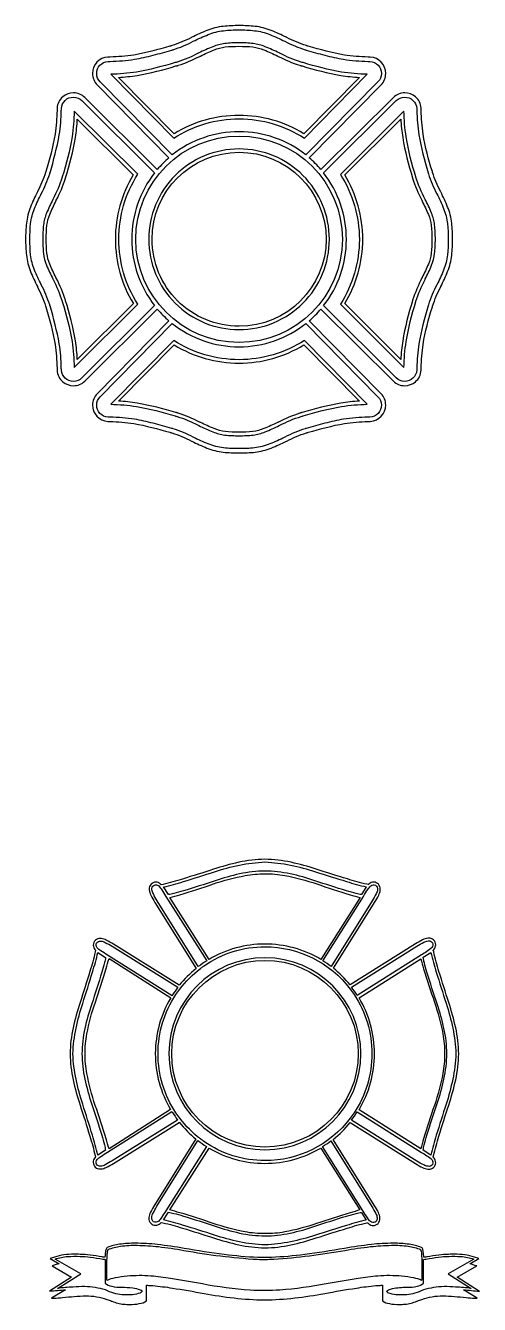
# Model space of a CAD drawing. Extents: x -4 to 118, y -79 to 10.
# Drawn here: x -3.78 to 3.56, y -64.53 to -43.85 of the extents above; entities that cross this region are included whole.
import ezdxf

# ---------------------------------------------------------------- set-up
doc = ezdxf.new("R2010")
doc.units = 0
doc.header["$MEASUREMENT"] = 0

msp = doc.modelspace()

# ---------------------------------------------------------------- linework, layer by layer
for points in [[(3.117, -47.043, 0.066693), (3.05, -46.781, 0.02147), (2.94, -46.538, -0.000001), (2.939, -46.537, 0.000015), (2.936, -46.53, -0.042589), (2.807, -46.223), (2.807, -46.222, -0.012963), (2.806, -46.219, 0.016267), (2.803, -46.21), (2.803, -46.209, -0.038918), (2.654, -45.602, -0.030793), (2.621, -45.218), (2.621, -45.214, 0.028301), (2.621, -45.208, -0.025849), (2.621, -45.205), (2.621, -45.205, 0.0317), (2.62, -45.188, 0.053397), (2.62, -45.185, -0.047786), (2.62, -45.183, 0.216074), (2.529, -44.998, 0.171836), (2.355, -44.934, 0.201413), (2.172, -45.01), (1.001, -46.174, 0.039596), (0.811, -45.983), (1.973, -44.805, 0.200432), (2.048, -44.622, 0.40386), (1.798, -44.357, -0.046983), (1.797, -44.357, 0.052493), (1.793, -44.356, -0.011431), (1.788, -44.356, 0.013608), (1.778, -44.356, -0.022984), (1.774, -44.356, 0.024172), (1.768, -44.355), (1.764, -44.355, -0.031773), (1.38, -44.323, -0.027525), (0.796, -44.18, 0.000004), (0.788, -44.178, -0.000004), (0.788, -44.178, 0.023145), (0.772, -44.173, 0.225734), (0.77, -44.173), (0.77, -44.173, 0.051058), (0.765, -44.171, -0.04071), (0.448, -44.039, -0.000014), (0.442, -44.036, 0.021077), (0.197, -43.926, 0.065857), (-0.065, -43.859, 0.02577), (-0.323, -43.847, 0.025769), (-0.58, -43.859, 0.065856), (-0.842, -43.926, 0.021077), (-1.087, -44.036, -0.000014), (-1.093, -44.039, -0.040714), (-1.41, -44.171, 0.050924), (-1.415, -44.173, 0.226182), (-1.417, -44.173, 0.023227), (-1.433, -44.178, -0.000003), (-1.433, -44.178, 0.000004), (-1.441, -44.18, -0.027523), (-2.025, -44.323, -0.031773), (-2.409, -44.355), (-2.413, -44.355, 0.024172), (-2.419, -44.356, -0.022984), (-2.423, -44.356, 0.01361), (-2.434, -44.356, -0.01143), (-2.438, -44.356, 0.052506), (-2.442, -44.357, -0.046985), (-2.443, -44.357, 0.403857), (-2.693, -44.622, 0.20044), (-2.618, -44.805), (-1.456, -45.983, 0.039579), (-1.646, -46.174), (-2.817, -45.01, 0.201413), (-3, -44.934, 0.171838), (-3.174, -44.998, 0.21606), (-3.265, -45.183, -0.047098), (-3.265, -45.185, 0.052622), (-3.265, -45.188, 0.032097), (-3.266, -45.205), (-3.266, -45.205, -0.025785), (-3.266, -45.208, 0.028231), (-3.266, -45.214), (-3.266, -45.218, -0.03079), (-3.299, -45.602, -0.038918), (-3.448, -46.209), (-3.448, -46.21, 0.016309), (-3.451, -46.219, -0.012996), (-3.452, -46.222), (-3.452, -46.223, -0.042586), (-3.581, -46.53, 0.000015), (-3.584, -46.537, -0.000001), (-3.585, -46.538, 0.021469), (-3.695, -46.781, 0.06669), (-3.762, -47.043, 0.025707), (-3.775, -47.302, 0.025628), (-3.762, -47.562, 0.066865), (-3.695, -47.824, 0.021645), (-3.584, -48.067, 0.000002), (-3.583, -48.07, -0.042487), (-3.452, -48.382), (-3.452, -48.383, -0.009778), (-3.451, -48.386, 0.011909), (-3.448, -48.394), (-3.448, -48.396, -0.03873), (-3.299, -49.003, -0.030881), (-3.266, -49.387), (-3.266, -49.391, 0.027426), (-3.266, -49.397, -0.02371), (-3.266, -49.4, 0.031922), (-3.265, -49.416, 0.043906), (-3.265, -49.42, -0.038936), (-3.265, -49.421, 0.216058), (-3.174, -49.607, 0.17184), (-3, -49.671, 0.201417), (-2.817, -49.595), (-1.646, -48.431, 0.03843), (-1.456, -48.622), (-2.618, -49.8, 0.200442), (-2.693, -49.983, 0.403853), (-2.443, -50.248, -0.046985), (-2.442, -50.248, 0.052506), (-2.438, -50.249, -0.011459), (-2.434, -50.249, 0.013643), (-2.423, -50.249, -0.022814), (-2.419, -50.249, 0.023994), (-2.413, -50.25), (-2.409, -50.25, -0.031768), (-2.025, -50.282, -0.027526), (-1.441, -50.425, 0.000004), (-1.433, -50.427, -0.000003), (-1.433, -50.427, 0.023227), (-1.417, -50.432, 0.226182), (-1.415, -50.432), (-1.415, -50.432, 0.050924), (-1.41, -50.434, -0.040722), (-1.093, -50.566, -0.000014), (-1.087, -50.569, 0.021076), (-0.842, -50.679, 0.065854), (-0.58, -50.746, 0.025769), (-0.323, -50.758, 0.02577), (-0.065, -50.746, 0.065854), (0.197, -50.679, 0.021077), (0.442, -50.569, -0.000014), (0.448, -50.566, -0.040719), (0.765, -50.434, 0.051058), (0.77, -50.432, 0.225734), (0.772, -50.432, 0.023145), (0.788, -50.427, -0.000004), (0.788, -50.427, 0.000004), (0.796, -50.425, -0.027528), (1.38, -50.282, -0.031768), (1.764, -50.25), (1.768, -50.25, 0.023994), (1.774, -50.249, -0.022814), (1.778, -50.249, 0.013642), (1.788, -50.249, -0.011459), (1.793, -50.249, 0.052493), (1.797, -50.248, -0.046983), (1.798, -50.248, 0.403857), (2.048, -49.983, 0.200434), (1.973, -49.8), (0.811, -48.622, 0.038433), (1.001, -48.431), (2.172, -49.595, 0.201417), (2.355, -49.671, 0.171838), (2.529, -49.607, 0.216072), (2.62, -49.421, -0.039508), (2.62, -49.42, 0.044554), (2.62, -49.416, 0.031527), (2.621, -49.4), (2.621, -49.4, -0.023768), (2.621, -49.397, 0.027494), (2.621, -49.391), (2.621, -49.387, -0.030884), (2.654, -49.003, -0.03873), (2.803, -48.396), (2.803, -48.394, 0.011864), (2.806, -48.386, -0.009742), (2.807, -48.383), (2.807, -48.382, -0.04249), (2.938, -48.07, 0.000002), (2.939, -48.067, 0.021649), (3.05, -47.824, 0.066865), (3.117, -47.562, 0.025648), (3.13, -47.302, 0.025727)], [(-2.569, -44.756, -0.197955), (-2.624, -44.622, -0.405579), (-2.44, -44.426, -0.045269), (-2.423, -44.425), (-2.423, -44.425, 0.012806), (-2.415, -44.425, -0.012648), (-2.406, -44.425, 0.03097), (-2.014, -44.392, 0.020831), (-1.712, -44.326, 0.006787), (-1.41, -44.243, -0.000009), (-1.398, -44.24, 0.061187), (-1.397, -44.24, -0.070773), (-1.396, -44.239, 0.015837), (-1.394, -44.239, -0.016267), (-1.391, -44.238, 0.041865), (-1.063, -44.101, -0.020207), (-0.821, -43.992, -0.066376), (-0.574, -43.929, -0.025432), (-0.323, -43.916, -0.025433), (-0.073, -43.929, -0.066376), (0.175, -43.992, -0.020207), (0.417, -44.101, 0.041865), (0.745, -44.238, -0.016267), (0.747, -44.239, 0.015837), (0.749, -44.239, -0.070875), (0.751, -44.24, 0.061313), (0.752, -44.24, -0.000009), (0.763, -44.243, 0.006787), (1.066, -44.326, 0.020831), (1.367, -44.392, 0.03097), (1.76, -44.425, -0.012648), (1.768, -44.425, 0.012806), (1.777, -44.425, -0.045269), (1.794, -44.426, -0.405577), (1.978, -44.622, -0.197954), (1.923, -44.756), (0.757, -45.939, 0.169632), (-0.323, -45.563, 0.169631), (-1.403, -45.939)], [(-0.323, -45.355, -0.145032), (0.733, -45.667), (1.751, -44.634, -0.031988), (1.332, -44.598, -0.027181), (0.711, -44.446, 0.011567), (0.703, -44.444, -0.01187), (0.695, -44.442), (0.683, -44.438), (0.68, -44.437, -0.041322), (0.337, -44.295, 0.000056), (0.326, -44.29, 0.019271), (0.099, -44.188, 0.066623), (-0.094, -44.137, 0.02389), (-0.323, -44.125, 0.023888), (-0.553, -44.137, 0.066625), (-0.746, -44.188, 0.01927), (-0.973, -44.29, 0.000057), (-0.984, -44.295, -0.041317), (-1.326, -44.437), (-1.33, -44.438), (-1.341, -44.442, -0.011893), (-1.35, -44.444, 0.011488), (-1.358, -44.446, -0.027181), (-1.979, -44.598, -0.031988), (-2.398, -44.634), (-1.38, -45.667, -0.145032)], [(-1.97, -44.653, 0.026526), (-1.343, -44.5, -0.034723), (-1.337, -44.498, 0.022007), (-1.329, -44.496, -0.003009), (-1.326, -44.495), (-1.326, -44.495, 0.056814), (-1.319, -44.493, 0.054857), (-1.317, -44.493, -0.058368), (-1.314, -44.492), (-1.31, -44.491), (-1.306, -44.489, 0.039725), (-0.957, -44.344, 0.022173), (-0.949, -44.34, -0.000005), (-0.949, -44.34, -0.018256), (-0.726, -44.24, -0.06896), (-0.547, -44.192, -0.026349), (-0.324, -44.182, -0.026376), (-0.1, -44.192, -0.068959), (0.079, -44.24, -0.018258), (0.302, -44.34, -0.000005), (0.302, -44.34, 0.02197), (0.31, -44.344, 0.039717), (0.659, -44.489), (0.662, -44.491), (0.667, -44.492, -0.05815), (0.67, -44.493, 0.05465), (0.671, -44.493, 0.056925), (0.679, -44.495, -0.000004), (0.679, -44.495, -0.002943), (0.682, -44.496, 0.021953), (0.689, -44.498, -0.034414), (0.696, -44.5, 0.026528), (1.323, -44.653, 0.027517), (1.623, -44.684), (0.724, -45.595, 0.139149), (-0.324, -45.299, 0.138918), (-1.372, -45.595), (-2.27, -44.684, 0.027517)], [(-2.865, -49.546, -0.199706), (-3, -49.602, -0.40394), (-3.195, -49.419, -0.043939), (-3.197, -49.4), (-3.197, -49.4, 0.01257), (-3.197, -49.392, -0.01257), (-3.197, -49.384, 0.031053), (-3.23, -48.992, 0.026843), (-3.38, -48.38, -0.000002), (-3.382, -48.374), (-3.382, -48.373, 0.002897), (-3.383, -48.37, -0.022123), (-3.385, -48.363, 0.043056), (-3.522, -48.038, -0.020639), (-3.63, -47.8, -0.067503), (-3.693, -47.556, -0.050527), (-3.693, -47.05, -0.067503), (-3.63, -46.806, -0.020639), (-3.522, -46.568, 0.043056), (-3.385, -46.243, -0.022123), (-3.383, -46.236, 0.002897), (-3.382, -46.233), (-3.382, -46.231, -0.000002), (-3.38, -46.226, 0.026843), (-3.23, -45.614, 0.031053), (-3.197, -45.221, -0.012579), (-3.197, -45.213, 0.012581), (-3.197, -45.205, -0.043926), (-3.195, -45.187, -0.403925), (-3, -45.004, -0.199719), (-2.865, -45.06), (-1.689, -46.229, 0.168324), (-2.059, -47.301, 0.167704), (-1.689, -48.376)], [(3.047, -47.556, -0.067505), (2.984, -47.8, -0.02064), (2.876, -48.038, 0.043058), (2.739, -48.363, -0.02223), (2.737, -48.37, 0.002969), (2.736, -48.373), (2.736, -48.374, -0.000002), (2.734, -48.38, 0.026845), (2.584, -48.992, 0.031055), (2.551, -49.384, -0.01257), (2.551, -49.392, 0.01257), (2.551, -49.4, -0.043939), (2.55, -49.419, -0.403935), (2.354, -49.602, -0.199715), (2.22, -49.546), (1.043, -48.376, 0.168322), (1.413, -47.305, 0.167709), (1.043, -46.229), (2.22, -45.06, -0.199728), (2.354, -45.004, -0.40392), (2.55, -45.187, -0.043926), (2.551, -45.205), (2.551, -45.205, 0.012581), (2.551, -45.213, -0.012579), (2.551, -45.221, 0.031055), (2.584, -45.614, 0.026844), (2.734, -46.226, -0.000002), (2.736, -46.231), (2.736, -46.233, 0.002969), (2.737, -46.236, -0.02223), (2.739, -46.243, 0.043058), (2.876, -46.568, -0.02064), (2.984, -46.806, -0.067505), (3.047, -47.05, -0.050527)], [(-1.962, -46.252), (-2.989, -45.231, -0.032202), (-3.024, -45.648, -0.039032), (-3.183, -46.294, -0.080106), (-3.184, -46.299, -0.043581), (-3.333, -46.657, 0.000003), (-3.334, -46.659, 0.019188), (-3.436, -46.881, 0.068217), (-3.486, -47.071, 0.025119), (-3.497, -47.303, 0.025268), (-3.486, -47.534, 0.068219), (-3.436, -47.723, 0.019194), (-3.334, -47.945, 0.00002), (-3.331, -47.952, -0.042749), (-3.184, -48.306, 0.004478), (-3.184, -48.307, -0.057224), (-3.183, -48.311, -0.038887), (-3.024, -48.956, -0.032164), (-2.989, -49.374), (-1.961, -48.352, -0.143258), (-2.267, -47.3, -0.143265)], [(2.689, -46.659, 0.000003), (2.687, -46.657, -0.043599), (2.538, -46.299, -0.080169), (2.537, -46.294, -0.03903), (2.379, -45.648, -0.03219), (2.343, -45.231), (1.315, -46.253, -0.143265), (1.622, -47.305, -0.143335), (1.316, -48.352), (2.343, -49.374, -0.032152), (2.379, -48.956, -0.038886), (2.537, -48.311, -0.056732), (2.538, -48.307, 0.004007), (2.538, -48.306, -0.042766), (2.686, -47.952, 0.000019), (2.689, -47.945, 0.019194), (2.79, -47.723, 0.068236), (2.84, -47.534, 0.025272), (2.851, -47.303, 0.025124), (2.84, -47.071, 0.068234), (2.79, -46.881, 0.019187)], [(-2.032, -48.344), (-2.939, -49.245, 0.027657), (-2.969, -48.947, 0.038235), (-3.129, -48.296, 0.063646), (-3.13, -48.292, -0.003387), (-3.13, -48.29, 0.042899), (-3.278, -47.933, -0.000008), (-3.28, -47.929, -0.049771), (-3.283, -47.923, 0.00557), (-3.284, -47.921, -0.01856), (-3.384, -47.703, -0.06902), (-3.43, -47.529, -0.026068), (-3.441, -47.303, -0.025905), (-3.43, -47.076, -0.068809), (-3.384, -46.902, -0.019563), (-3.284, -46.684, 0.044686), (-3.283, -46.681, -0.044686), (-3.281, -46.678, -0.000029), (-3.278, -46.67, 0.042538), (-3.13, -46.315, -0.004465), (-3.13, -46.313, 0.056817), (-3.129, -46.309, 0.038364), (-2.969, -45.658, 0.027707), (-2.939, -45.36), (-2.033, -46.261, 0.137365), (-2.323, -47.3, 0.137506)], [(2.784, -47.529, -0.069028), (2.738, -47.703, -0.018555), (2.638, -47.921, 0.010661), (2.637, -47.925, -0.01138), (2.635, -47.929, 0.044), (2.484, -48.29, -0.003293), (2.484, -48.292, 0.063687), (2.483, -48.296, 0.038237), (2.323, -48.947, 0.02783), (2.293, -49.245), (1.387, -48.344, 0.137441), (1.677, -47.305, 0.1374), (1.386, -46.261), (2.293, -45.36, 0.027728), (2.323, -45.658, 0.038366), (2.483, -46.309, 0.056808), (2.484, -46.313, -0.004347), (2.484, -46.315, 0.04254), (2.632, -46.67, -0.000029), (2.635, -46.678, -0.044615), (2.637, -46.681, 0.044615), (2.638, -46.684, -0.01956), (2.738, -46.902, -0.068816), (2.784, -47.076, -0.025905), (2.795, -47.303, -0.026068)], [(-0.323, -48.972, -0.414211), (-1.993, -47.302, -0.414211), (-0.323, -45.633, -0.414212), (1.347, -47.302, -0.414211)], [(-0.323, -45.842, 0.414283), (-1.784, -47.303, 0.414284), (-0.323, -48.764, 0.414284), (1.138, -47.303, 0.414283)], [(-0.323, -48.71, -0.41428), (-1.73, -47.302, -0.414211), (-0.323, -45.895, -0.414143), (1.085, -47.302, -0.414212)], [(1.923, -49.849, -0.197948), (1.978, -49.983, -0.405579), (1.794, -50.179, -0.045269), (1.777, -50.18, 0.012806), (1.768, -50.18, -0.012648), (1.76, -50.18, 0.030968), (1.367, -50.213, 0.02083), (1.066, -50.279, 0.006787), (0.763, -50.362, -0.000009), (0.752, -50.365, 0.061313), (0.751, -50.365, -0.070875), (0.749, -50.366, 0.015629), (0.747, -50.366, -0.016481), (0.745, -50.367, 0.041863), (0.417, -50.504, -0.020207), (0.175, -50.613, -0.066379), (-0.073, -50.676, -0.025433), (-0.323, -50.689, -0.025432), (-0.574, -50.676, -0.066379), (-0.821, -50.613, -0.020208), (-1.063, -50.504, 0.041864), (-1.391, -50.367, -0.016481), (-1.394, -50.366, 0.015629), (-1.396, -50.366, -0.070773), (-1.397, -50.365, 0.061187), (-1.398, -50.365, -0.000009), (-1.41, -50.362, 0.006787), (-1.712, -50.279, 0.02083), (-2.014, -50.213, 0.030968), (-2.406, -50.18, -0.012648), (-2.415, -50.18, 0.012806), (-2.423, -50.18, -0.045269), (-2.44, -50.179, -0.405582), (-2.624, -49.983, -0.197949), (-2.569, -49.849), (-1.403, -48.666, 0.169632), (-0.323, -49.042, 0.169633), (0.757, -48.666)], [(-0.323, -49.25, -0.145028), (-1.38, -48.938), (-2.398, -49.971, -0.031998), (-1.979, -50.007, -0.027175), (-1.358, -50.159, 0.011745), (-1.35, -50.161, -0.011688), (-1.341, -50.163), (-1.33, -50.167), (-1.326, -50.168, -0.041302), (-0.984, -50.31, 0.000058), (-0.973, -50.315, 0.019273), (-0.746, -50.417, 0.066629), (-0.553, -50.469, 0.023861), (-0.323, -50.48, 0.023862), (-0.094, -50.469, 0.066627), (0.099, -50.417, 0.019275), (0.326, -50.315, 0.000057), (0.337, -50.31, -0.041308), (0.68, -50.168), (0.683, -50.167), (0.695, -50.163, -0.011665), (0.703, -50.161, 0.011824), (0.711, -50.159, -0.027174), (1.332, -50.007, -0.031998), (1.751, -49.971), (0.733, -48.938, -0.145028)], [(1.323, -49.952, 0.027206), (0.697, -50.105), (0.696, -50.105, -0.035775), (0.689, -50.107, 0.022085), (0.682, -50.109, -0.0029), (0.679, -50.11, -0.000952), (0.671, -50.112, -0.064245), (0.669, -50.112, 0.028248), (0.667, -50.113), (0.662, -50.114), (0.659, -50.116, 0.03972), (0.315, -50.259, -0.000013), (0.31, -50.261, 0.021347), (0.302, -50.265, -0.018543), (0.079, -50.365, -0.067391), (-0.1, -50.413, -0.024373), (-0.324, -50.424, -0.024341), (-0.547, -50.413, -0.067391), (-0.726, -50.365, -0.018541), (-0.949, -50.265, 0.021552), (-0.957, -50.261, -0.000013), (-0.962, -50.259, 0.039727), (-1.306, -50.116), (-1.31, -50.114), (-1.314, -50.113, 0.027774), (-1.316, -50.112, -0.064054), (-1.319, -50.112, -0.001019), (-1.326, -50.11, -0.002966), (-1.329, -50.109, 0.022139), (-1.337, -50.107, -0.036084), (-1.343, -50.105), (-1.344, -50.105, 0.027204), (-1.97, -49.952, 0.027496), (-2.27, -49.921), (-1.372, -49.01, 0.139309), (-0.324, -49.306, 0.139541), (0.724, -49.01), (1.623, -49.921, 0.027496)], [(-2.65, -62.123), (-2.645, -62.148, 0.016211), (-2.65, -62.154, -0.016211), (-2.655, -62.159, 0.171569), (-2.682, -62.232, 0.426345), (-2.567, -62.339), (-2.555, -62.339, 0.087243), (-2.471, -62.314, 0.031262), (-2.354, -62.248), (-1.293, -61.585), (-1.291, -61.584, 0.051958), (-1.022, -61.854), (-1.689, -62.922, 0.031259), (-1.755, -63.038, 0.08724), (-1.781, -63.123), (-1.781, -63.135, 0.425353), (-1.674, -63.25, 0.171017), (-1.601, -63.222, -0.00005), (-1.6, -63.221, 0.038342), (-1.581, -63.203), (-1.553, -63.209, -0.018599), (-1.238, -63.295, -0.004023), (-0.736, -63.453, 0.024766), (-0.328, -63.565, 0.052856), (0.094, -63.614, 0.05228), (0.516, -63.566, 0.025362), (0.925, -63.454, -0.003703), (1.427, -63.296, -0.019459), (1.742, -63.21), (1.756, -63.208, 0.037974), (1.775, -63.226, 0.171028), (1.848, -63.254, 0.425362), (1.955, -63.139), (1.955, -63.127, 0.087508), (1.93, -63.043, 0.030469), (1.864, -62.926), (1.2, -61.863), (1.2, -61.862, 0.052119), (1.474, -61.59), (2.53, -62.251, 0.031262), (2.646, -62.317, 0.087243), (2.731, -62.343), (2.743, -62.343, 0.429959), (2.857, -62.237, 0.153065), (2.833, -62.165), (2.83, -62.162), (2.827, -62.158, 0.019704), (2.822, -62.154, -0.01965), (2.817, -62.149), (2.823, -62.123, -0.019458), (2.909, -61.808, -0.003703), (3.067, -61.305, 0.024675), (3.18, -60.898, 0.053337), (3.229, -60.476, 0.052868), (3.18, -60.054, 0.024607), (3.068, -59.647, -0.00399), (2.91, -59.144, -0.018794), (2.824, -58.829), (2.817, -58.8, 0.035401), (2.827, -58.791), (2.83, -58.788), (2.833, -58.784, 0.154539), (2.857, -58.712, 0.428301), (2.743, -58.606), (2.731, -58.606, 0.084545), (2.646, -58.632, 0.031704), (2.53, -58.698), (1.472, -59.36, 0.051076), (1.204, -59.093), (1.205, -59.09), (1.869, -58.027, 0.03153), (1.935, -57.911, 0.084389), (1.961, -57.827), (1.961, -57.814, 0.4239), (1.854, -57.7, 0.168119), (1.781, -57.727, 0.044873), (1.77, -57.737, -0.002418), (1.767, -57.74), (1.743, -57.735, -0.018795), (1.428, -57.649, -0.00399), (0.926, -57.491, 0.025002), (0.517, -57.379, 0.052349), (0.095, -57.33, 0.052818), (-0.327, -57.379, 0.024783), (-0.735, -57.492, -0.00399), (-1.237, -57.65, -0.018795), (-1.552, -57.736), (-1.581, -57.741, 0.043203), (-1.592, -57.731, -0.006864), (-1.596, -57.727, 0.167215), (-1.669, -57.7, 0.424756), (-1.776, -57.814), (-1.776, -57.827, 0.087102), (-1.751, -57.911, 0.031086), (-1.685, -58.027), (-1.017, -59.096, 0.05168), (-1.289, -59.368), (-1.292, -59.366), (-2.353, -58.703, 0.031082), (-2.47, -58.637, 0.087102), (-2.554, -58.611), (-2.566, -58.611, 0.424749), (-2.681, -58.718, 0.167219), (-2.654, -58.791, -0.016199), (-2.649, -58.797, 0.01625), (-2.644, -58.802), (-2.649, -58.829, -0.018795), (-2.735, -59.144, -0.003989), (-2.893, -59.647, 0.024606), (-3.006, -60.054, 0.052868), (-3.054, -60.476, 0.052224), (-3.006, -60.898, 0.025744), (-2.894, -61.305, -0.003702), (-2.736, -61.808, -0.019457)], [(-0.721, -57.533, -0.026997), (-0.317, -57.425, -0.041726), (0.095, -57.374, -0.041133), (0.509, -57.425, -0.027569), (0.913, -57.532, 0.00359), (1.416, -57.69, 0.020027), (1.735, -57.777), (1.656, -57.901, -0.037743), (1.57, -57.884, -0.010932), (1.416, -57.841, -0.007732), (0.903, -57.677, 0.029163), (0.505, -57.566, 0.050993), (0.095, -57.521, 0.051602), (-0.314, -57.567, 0.028577), (-0.711, -57.678, -0.007731), (-1.224, -57.842, -0.010931), (-1.378, -57.885, -0.037744), (-1.464, -57.902), (-1.543, -57.778, 0.020027), (-1.224, -57.691, 0.003591)], [(1, -58.949, 0.134118), (0.096, -58.701, 0.134737), (-0.807, -58.949), (-1.441, -57.951, -0.017906), (-1.279, -57.904, 0.008865), (-0.739, -57.729, -0.035823), (-0.225, -57.594, -0.049303), (0.096, -57.565, -0.048616), (0.417, -57.593, -0.036606), (0.932, -57.728, 0.008597), (1.472, -57.903, -0.018678), (1.634, -57.95)], [(-1.646, -58.003, -0.020721), (-1.709, -57.891, -0.096264), (-1.731, -57.822, -0.309388), (-1.699, -57.752, -0.291956), (-1.623, -57.76, -0.046267), (-1.574, -57.822, -0.015613), (-1.505, -57.931), (-0.846, -58.973, 0.028558), (-0.982, -59.065), (-0.983, -59.065)], [(1.807, -57.76, -0.293248), (1.884, -57.751, -0.305744), (1.916, -57.821, -0.096042), (1.894, -57.89, -0.020526), (1.831, -58.002), (1.167, -59.065, 0.022544), (1.032, -58.973), (1.689, -57.93, -0.015494), (1.758, -57.821, -0.046575)], [(-2.557, -58.653, -0.096041), (-2.488, -58.675, -0.020525), (-2.376, -58.738), (-1.315, -59.401, 0.014243), (-1.398, -59.522, -0.000192), (-1.407, -59.537), (-2.448, -58.879, -0.015494), (-2.557, -58.81, -0.046583), (-2.619, -58.761, -0.290558), (-2.627, -58.685, -0.306752)], [(2.552, -58.735, -0.020116), (2.665, -58.672, -0.097231), (2.734, -58.65, -0.308193), (2.804, -58.681, -0.289755), (2.796, -58.758, -0.048515), (2.625, -58.876), (1.586, -59.532, 0.025826), (1.493, -59.398)], [(-2.851, -59.66, 0.003589), (-2.693, -59.156, 0.020029), (-2.606, -58.838), (-2.482, -58.917, -0.037742), (-2.499, -59.002, -0.010932), (-2.542, -59.157, -0.007733), (-2.706, -59.67, 0.028547), (-2.817, -60.067, 0.051505), (-2.863, -60.475, 0.050896), (-2.818, -60.884, 0.02913), (-2.707, -61.281, -0.007733), (-2.543, -61.794, -0.010931), (-2.5, -61.949, -0.037739), (-2.483, -62.034), (-2.607, -62.113, 0.020029), (-2.694, -61.794, 0.003589), (-2.852, -61.291, -0.027545), (-2.959, -60.888, -0.041022), (-3.01, -60.475, -0.041615), (-2.959, -60.063, -0.026967)], [(-2.647, -59.639, 0.009812), (-2.473, -59.099, -0.015483), (-2.425, -58.937), (-1.427, -59.572, 0.135299), (-1.677, -60.474, 0.134888), (-1.429, -61.378), (-2.426, -62.012, -0.019428), (-2.474, -61.851, 0.008862), (-2.648, -61.311, -0.035824), (-2.784, -60.796, -0.049306), (-2.813, -60.475, -0.04953), (-2.783, -60.154, -0.035567)], [(-1.281, -59.43, -0.067203), (-0.946, -59.095, -0.006495), (-0.902, -59.062, 0.000465), (-0.889, -59.053, -0.153553), (0.096, -58.745, -0.235164), (1.474, -59.43, -0.017381), (1.537, -59.518, -0.148536), (1.825, -60.474, -0.148262), (1.536, -61.431, -0.01468), (1.473, -61.519, -0.235165), (0.095, -62.204, -0.153552), (-0.89, -61.896, -0.008936), (-0.948, -61.854, -0.066713), (-1.282, -61.519, -0.017381), (-1.345, -61.431, -0.148313), (-1.633, -60.474, -0.148536), (-1.344, -59.518, -0.017381)], [(0.095, -62.028, 0.413421), (1.648, -60.474, 0.413625), (0.096, -58.923, 0.413677), (-1.457, -60.474, 0.413729)], [(2.836, -61.311, 0.0086), (2.661, -61.851, -0.01576), (2.614, -62.013), (1.618, -61.38, 0.135279), (1.866, -60.476, 0.135091), (1.619, -59.572), (2.615, -58.938, -0.017015), (2.662, -59.1, 0.008862), (2.837, -59.64, -0.035784), (2.972, -60.155, -0.049356), (3.001, -60.475, -0.049562), (2.972, -60.796, -0.03546)], [(3.026, -59.659, -0.026973), (3.133, -60.063, -0.041614), (3.184, -60.475, -0.041979), (3.132, -60.888, -0.026577), (3.025, -61.291, 0.003589), (2.866, -61.794, 0.020029), (2.779, -62.113), (2.655, -62.034, -0.037742), (2.672, -61.948, -0.010932), (2.715, -61.794, -0.007733), (2.88, -61.281, 0.028548), (2.99, -60.884, 0.051505), (3.037, -60.476, 0.050896), (2.991, -60.067, 0.029129), (2.881, -59.67, -0.007732), (2.716, -59.156, -0.010932), (2.673, -59.002, -0.037743), (2.656, -58.916), (2.78, -58.838, 0.020029), (2.867, -59.156, 0.003591)], [(0.096, -58.966, -0.41367), (1.604, -60.474, -0.413406), (0.095, -61.984, -0.413735), (-1.412, -60.474, -0.413736)], [(-2.377, -62.209, -0.020523), (-2.49, -62.273, -0.096039), (-2.558, -62.295, -0.30675), (-2.629, -62.263, -0.290555), (-2.62, -62.186, -0.046571), (-2.558, -62.137, -0.015497), (-2.449, -62.068), (-1.409, -61.41, -0.000189), (-1.399, -61.425, 0.014237), (-1.317, -61.547)], [(2.734, -62.296, -0.097239), (2.665, -62.274, -0.020117), (2.552, -62.211), (1.493, -61.548, 0.025825), (1.586, -61.414), (2.625, -62.07, -0.048519), (2.796, -62.188, -0.289757), (2.804, -62.265, -0.308191)], [(-1.627, -63.186, -0.291961), (-1.704, -63.194, -0.309386), (-1.735, -63.124, -0.096266), (-1.713, -63.055, -0.02072), (-1.65, -62.943), (-0.987, -61.881), (-0.987, -61.881, 0.02856), (-0.85, -61.973), (-1.509, -63.015, -0.015617), (-1.578, -63.124, -0.04626)], [(-0.808, -62.001, 0.134737), (0.094, -62.248, 0.134118), (0.998, -62.001), (1.632, -62.999, -0.01867), (1.471, -63.047, 0.008599), (0.931, -63.222, -0.036606), (0.416, -63.357, -0.048616), (0.094, -63.385, -0.049304), (-0.226, -63.356, -0.035824), (-0.741, -63.22, 0.008865), (-1.281, -63.046, -0.017906), (-1.442, -62.998)], [(1.825, -62.948, -0.020522), (1.888, -63.06, -0.096043), (1.91, -63.129, -0.305736), (1.878, -63.199, -0.29325), (1.802, -63.191, -0.046575), (1.753, -63.129, -0.015494), (1.684, -63.02), (1.026, -61.978, 0.022548), (1.161, -61.885)], [(0.913, -63.41, -0.027569), (0.509, -63.517, -0.041133), (0.095, -63.568, -0.041725), (-0.317, -63.517, -0.026996), (-0.721, -63.409, 0.00359), (-1.224, -63.251, 0.020027), (-1.543, -63.164), (-1.464, -63.04, -0.037739), (-1.378, -63.057, -0.010931), (-1.224, -63.1, -0.007733), (-0.711, -63.264, 0.028578), (-0.314, -63.375, 0.051604), (0.095, -63.421, 0.050996), (0.505, -63.376, 0.029161), (0.903, -63.265, -0.007731), (1.416, -63.101, -0.010931), (1.57, -63.058, -0.037743), (1.656, -63.041), (1.735, -63.165, 0.020027), (1.416, -63.252, 0.00359)], [(3.564, -64.318), (3.206, -64.089), (3.52, -63.907), (3.52, -63.907, 0.008021), (3.407, -63.871), (3.552, -63.787), (3.484, -63.764, 0.08531), (3.166, -63.719, 0.007243), (3.066, -63.72, 0.025813), (2.905, -63.731, 0.010282), (2.711, -63.761, -0.000051), (2.687, -63.765, -0.015324), (2.664, -63.768), (2.664, -63.768, 0.02261), (2.656, -63.679, 0.083445), (2.642, -63.625), (2.636, -63.615), (2.626, -63.61, 0.062499), (2.429, -63.557, 0.037982), (2.172, -63.54, 0.026436), (1.816, -63.561, 0.01659), (1.382, -63.624, -0.01161), (0.738, -63.722, -0.022146), (0.199, -63.77, -0.021785), (-0.021, -63.77, -0.022358), (-0.562, -63.723, -0.011684), (-1.209, -63.624, 0.01659), (-1.643, -63.561, 0.026436), (-1.999, -63.54, 0.037982), (-2.257, -63.557, 0.062499), (-2.454, -63.61), (-2.463, -63.615), (-2.469, -63.625, 0.083432), (-2.484, -63.679, 0.022612), (-2.491, -63.768, -0.015324), (-2.514, -63.765, -0.000051), (-2.538, -63.761, 0.010282), (-2.732, -63.731, 0.025813), (-2.893, -63.72, 0.007243), (-2.994, -63.719, 0.08558), (-3.31, -63.764), (-3.379, -63.787), (-3.234, -63.871, 0.029837), (-3.279, -63.884), (-3.347, -63.907), (-3.033, -64.089), (-3.391, -64.315, 0.00053), (-3.132, -64.291), (-3.354, -64.43, -0.001383), (-3.316, -64.428, 0.008316), (-3.176, -64.419, -0.0237), (-2.798, -64.391, -0.086599), (-2.462, -64.448, -0.019694), (-2.384, -64.475, 0.000092), (-2.379, -64.477, 0.074145), (-2.187, -64.526, 0.017993), (-2.092, -64.53, 0.044831), (-1.936, -64.517, 0.109665), (-1.821, -64.474), (-1.821, -64.218, 0.00794), (-1.751, -64.224, -0.000246), (-1.719, -64.226, -0.018962), (-1.402, -64.265, -0.007238), (-0.889, -64.352, 0.01571), (-0.404, -64.425, 0.028384), (0.087, -64.455, 0.028391), (0.577, -64.425, 0.015698), (1.062, -64.352, -0.007238), (1.575, -64.265, -0.018962), (1.891, -64.226, -0.000246), (1.923, -64.224, 0.007941), (1.994, -64.218), (1.994, -64.474, 0.109665), (2.109, -64.517, 0.044831), (2.265, -64.53, 0.017993), (2.36, -64.526, 0.075062), (2.552, -64.477, 0.000092), (2.557, -64.475, -0.019694), (2.635, -64.448, -0.086598), (2.971, -64.391, -0.023765), (3.349, -64.419, 0.008316), (3.489, -64.428, -0.001383), (3.526, -64.43), (3.305, -64.291, -0.000396)], [(1.921, -64.071, 0.018282), (1.602, -64.111, 0.006883), (1.088, -64.198, -0.029384), (0.338, -64.297, -0.028972), (-0.143, -64.299, -0.030906), (-0.916, -64.198, 0.006883), (-1.429, -64.111, 0.018282), (-1.749, -64.071, 0.041597), (-2.133, -64.073, 0.026733), (-2.329, -64.101, 0.05877), (-2.457, -64.14, -0.053775), (-2.461, -64.067, -0.005119), (-2.46, -63.855, -0.020441), (-2.454, -63.711, -0.085909), (-2.44, -63.641, -0.06658), (-2.24, -63.588, -0.038503), (-1.97, -63.573, -0.024056), (-1.628, -63.595, -0.016175), (-1.215, -63.655, 0.030079), (-0.028, -63.8, 0.013631), (0.238, -63.798, 0.028614), (1.388, -63.655, -0.016175), (1.801, -63.595, -0.024056), (2.143, -63.573, -0.038503), (2.413, -63.588, -0.066581), (2.612, -63.641, -0.085917), (2.627, -63.711, -0.02044), (2.633, -63.855, -0.005104), (2.633, -64.067, -0.053764), (2.629, -64.14, 0.058768), (2.502, -64.101, 0.026733), (2.306, -64.073, 0.041597)], [(-1.923, -64.345, -0.079993), (-2.044, -64.373, -0.040213), (-2.216, -64.373, -0.05801), (-2.348, -64.348, -0.028042), (-2.483, -64.296, 0.066469), (-2.818, -64.242, 0.022482), (-3.006, -64.248, 0.006609), (-3.258, -64.27), (-2.883, -64.035), (-3.298, -63.796, -0.066379), (-3.092, -63.755, -0.024656), (-2.893, -63.753, -0.026883), (-2.729, -63.765, -0.010354), (-2.524, -63.797, 0.000089), (-2.489, -63.803), (-2.489, -64.185, 0.118477), (-2.383, -64.235, 0.059112), (-2.218, -64.252, -0.033022), (-2.043, -64.262, -0.067271), (-1.924, -64.291, -0.212143), (-1.893, -64.316, -0.261691), (-1.899, -64.33, -0.087565)], [(2.657, -64.296, -0.028042), (2.521, -64.348, -0.05801), (2.389, -64.373, -0.068436), (2.155, -64.364, -0.06548), (2.084, -64.341, -0.333152), (2.065, -64.317, -0.213959), (2.092, -64.293, -0.051672), (2.156, -64.273, -0.055576), (2.392, -64.252, 0.059111), (2.556, -64.235, 0.118476), (2.662, -64.185), (2.662, -63.803, 0.000089), (2.698, -63.797, -0.010354), (2.903, -63.765, -0.026883), (3.067, -63.753, -0.024656), (3.265, -63.755, -0.066379), (3.472, -63.796), (3.056, -64.035), (3.432, -64.27, 0.006609), (3.179, -64.248, 0.022482), (2.992, -64.242, 0.06647)]]:
    msp.add_lwpolyline(points, format="xyb", close=True)

doc.saveas('drawing.dxf')
